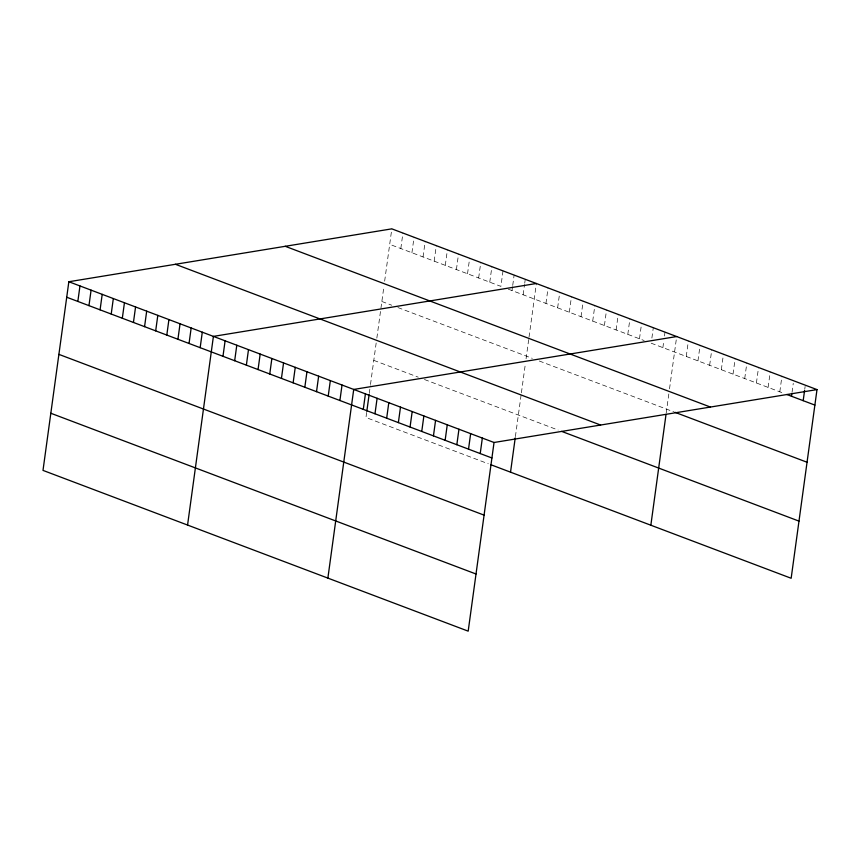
<?xml version="1.0" encoding="UTF-8"?>
<svg xmlns="http://www.w3.org/2000/svg" width="860" height="860" viewBox="0 0 860 860"><rect width="100%" height="100%" fill="white"/><g stroke="black" fill="none" stroke-linecap="round" stroke-linejoin="round"><path stroke-width="0.64" stroke-dasharray="4.3 3.22" d="M366.661 412.435L365.962 417.508L488.286 463.755M369.273 393.385L370.316 385.764M370.488 384.495L376.304 342.043M376.841 338.12L383.947 286.24M384.646 281.166L391.816 228.846M400.814 248.54L402.931 233.049M411.929 252.743L414.047 237.252M423.045 256.947L425.173 241.456M434.171 261.15L436.289 245.659M445.286 265.353L447.415 249.862M456.413 269.556L458.531 254.065M467.528 273.76L469.657 258.269M478.654 277.973L480.772 262.483M489.77 282.177L491.898 266.686M503.014 270.889L500.896 286.38L389.688 244.337M512.012 290.583L512.538 286.713M512.721 285.412L514.13 275.092M523.138 294.786L524.546 284.456M524.729 283.166L525.256 279.296M515.398 436.611L521.053 395.396M521.407 392.773L525.352 363.984M526.062 358.76L528.857 338.356M529.029 337.088L536.371 283.499M545.949 303.408L548.067 287.917M557.635 307.826L559.763 292.346M569.331 312.255L571.448 296.764M581.027 316.673L583.144 301.183M592.712 321.092L594.841 305.601M604.408 325.51L606.537 310.019M616.104 329.939L618.222 314.448M627.8 334.357L629.918 318.866M639.485 338.775L641.614 323.285M651.891 338.034L653.299 327.703M662.877 347.623L663.759 341.162M664.468 336.002L664.995 332.132M666.199 413.112L669.177 391.408M669.521 388.87L676.691 336.55M686.258 356.459L688.376 340.969M697.954 360.877L700.072 345.387M709.64 365.296L711.768 349.816M721.336 369.725L723.453 354.234M733.032 374.143L735.149 358.652M744.717 378.561L746.846 363.07M756.413 382.979L758.541 367.489M768.109 387.409L770.227 371.918M779.805 391.827L781.923 376.336M792.028 392.375L793.264 383.334M804.777 389.053L805.132 386.462M508.303 289.175L644.162 340.549M651.181 343.194L784.481 393.59M381.862 301.484L391.741 305.225M397.922 307.558L532.275 358.351M539.284 361.006L673.756 411.843M373.799 360.362L418.272 377.185M424.453 379.518L558.118 430.054"/><path stroke-width="1.29" d="M817 389.601L391.816 228.846L68.843 281.736L43 470.398L468.184 631.154L494.038 442.491L817 389.601L791.157 578.264L490.759 464.69M77.841 301.43L79.969 285.939M88.967 305.633L91.085 290.142M100.082 309.837L102.2 294.346M111.209 314.04L113.326 298.549M122.324 318.243L124.442 302.752M133.44 322.446L135.568 306.956M144.566 326.649L146.684 311.169M155.681 330.863L157.81 315.373M166.808 335.067L168.925 319.576M177.923 339.27L180.052 323.779M189.049 343.473L191.167 327.983M200.165 347.676L202.293 332.186M187.566 525.062L213.409 336.389L536.371 283.499M222.976 356.298L225.105 340.807M234.673 360.727L236.79 345.236M246.368 365.145L248.486 349.654M258.054 369.563L260.182 354.073M269.75 373.982L271.868 358.491M281.446 378.4L283.563 362.909M293.131 382.829L295.26 367.338M304.827 387.247L306.956 371.756M316.523 391.665L318.641 376.175M328.219 396.084L330.337 380.593M339.904 400.513L342.033 385.022M327.875 578.103L353.718 389.44L676.691 336.55M363.296 409.349L365.414 393.858M366.833 411.166L369.101 394.654M374.981 413.767L377.11 398.277M386.677 418.196L388.795 402.706M398.373 422.615L400.491 407.124M410.059 427.033L412.187 411.542M421.755 431.451L423.873 415.96M433.451 435.869L435.568 420.379M445.136 440.298L447.264 424.808M456.832 444.717L458.96 429.226M468.528 449.135L470.646 433.644M480.224 453.553L482.342 438.062M510.528 472.172L515.226 437.88M650.848 525.213L666.016 414.423M791.49 396.245L791.845 393.665M803.186 400.663L804.605 390.343M786.814 394.482L814.882 405.092M285.23 246.293L710.424 407.049M674.917 412.284L807.045 462.239M175.418 264.278L600.613 425.034M561.623 431.376L798.983 521.117M68.843 281.736L494.038 442.491M66.725 297.227L491.909 457.982M58.899 354.374L484.083 515.129M50.826 413.252L476.021 574.007"/></g></svg>
